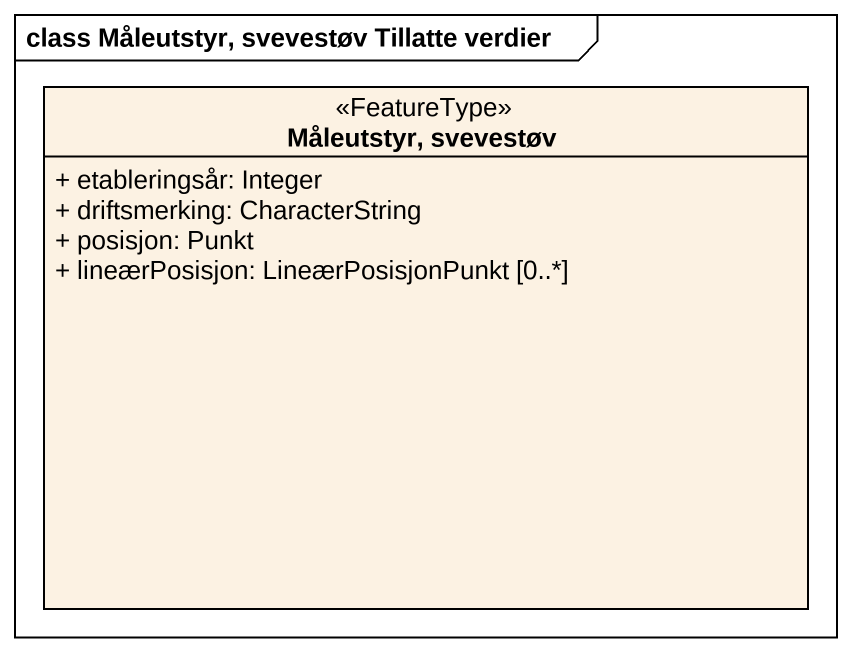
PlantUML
@startuml
mainframe class Måleutstyr, svevestøv Tillatte verdier
hide circle
hide empty members
skinparam classAttributeIconSize 0
class "Måleutstyr, svevestøv" as Måleutstyr_svevestøv <<FeatureType>> {
  + etableringsår: Integer
  + driftsmerking: CharacterString
  + posisjon: Punkt
  + lineærPosisjon: LineærPosisjonPunkt [0..*]
}
@enduml
